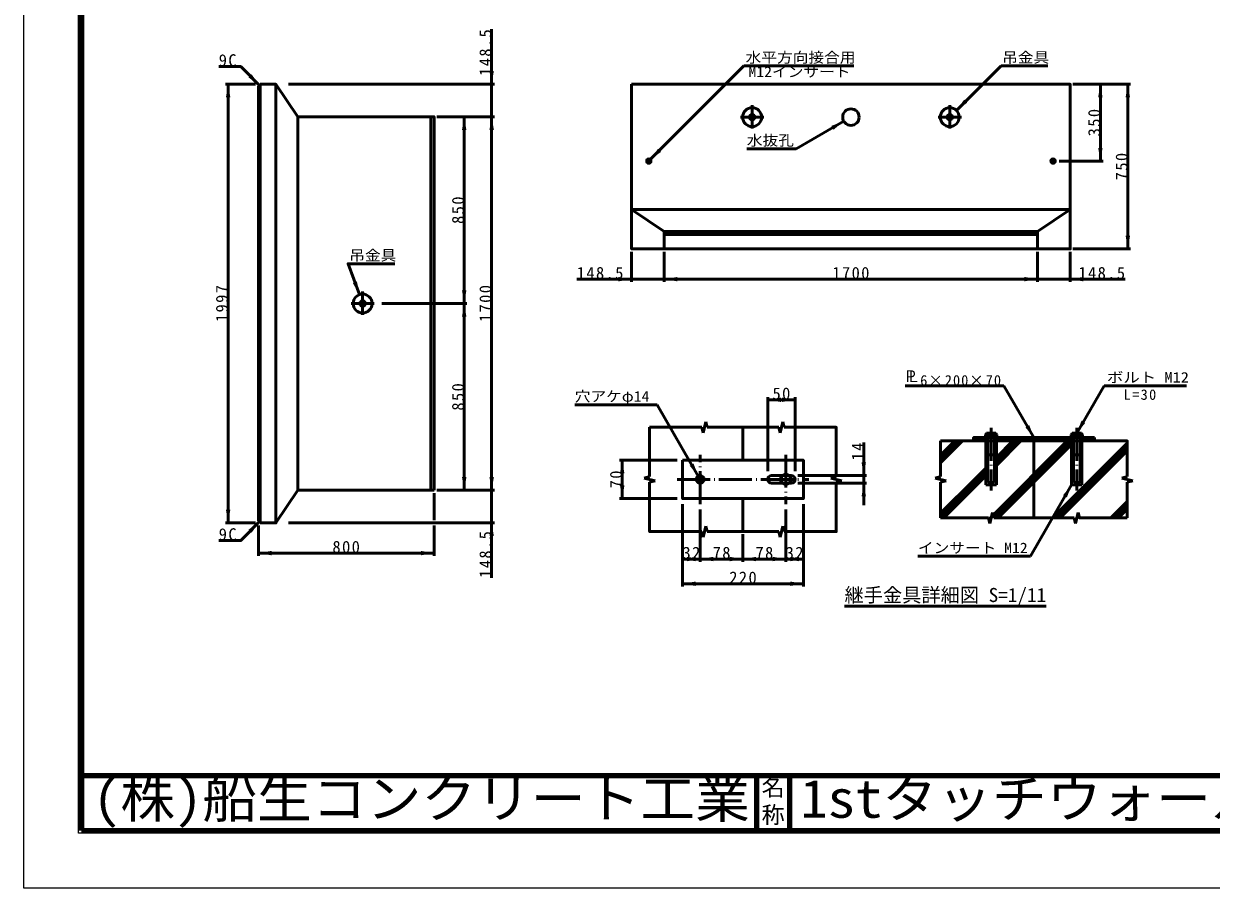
# Model space of a CAD drawing. Units: millimetres, scale not verified, with parts at other scales. Extents: x -2102 to 2102, y -1485 to 1485.
# Drawn here: x -2102 to 61, y -1485 to 89 of the extents above; entities that cross this region are included whole.
import ezdxf
from ezdxf.enums import TextEntityAlignment as Align

# ---------------------------------------------------------------- set-up
doc = ezdxf.new("R2010")
doc.units = ezdxf.units.MM
doc.header["$LTSCALE"] = 5
doc.linetypes.add('DASHED', pattern=[7.5, 6, -1.5])
doc.linetypes.add('LONG_DASHED_DOTTED', pattern=[15.25, 12, -1.5, 0.25, -1.5])
doc.layers.add('0-0_V-nasSTD', color=7, linetype='Continuous', lineweight=50)
doc.layers.add('0-1_0', color=7, linetype='Continuous', lineweight=100)
doc.styles.add('ＭＳ ゴシック', font='')
doc.styles.get('ＭＳ ゴシック').set_extended_font_data('MS Gothic')

msp = doc.modelspace()

# ---------------------------------------------------------------- linework, layer by layer
at = {"layer": '0-0_V-nasSTD', "lineweight": 100}
for p, q in [((-1997.5, 1380), (-1997.5, -1380)), ((-767.5, -1280), (-767.5, -1380)), ((-707.5, -1280), (-707.5, -1380)), ((-1997.5, -1380), (1997.5, -1380))]:
    msp.add_line(p, q, dxfattribs=at)
at = {"layer": '0-0_V-nasSTD'}
for p, q in [((-1250.181, -21.02), (-1250.181, 78.98)), ((-961.294, -158.333), (-790.584, 12.378)), ((-790.584, 12.378), (-590.584, 12.378)), ((-403.619, -68.857), (-322.384, 12.378)), ((-322.384, 12.378), (-237.384, 12.378)), ((-1680.181, -21.02), (-1735.181, -21.02)), ((-1730.181, -21.02), (-1730.181, -819.82)), ((-1671.581, -21.02), (-1675.181, -24.62)), ((-1671.581, -21.02), (-1671.581, -819.82)), ((-1643.181, -21.02), (-1603.181, -80.42)), ((-1620.181, -21.02), (-1245.181, -21.02)), ((-1250.181, -80.42), (-1250.181, -21.02)), ((-86.381, -21.02), (-191.381, -21.02)), ((-141.381, -21.02), (-141.381, -161.02)), ((-91.381, -21.02), (-91.381, -321.02)), ((-1675.181, -24.62), (-1675.181, -816.22)), ((-1361.181, -760.42), (-1361.181, -80.42)), ((-1350.181, -80.42), (-1245.181, -80.42)), ((-1300.181, -420.42), (-1300.181, -80.42)), ((-1250.181, -760.42), (-1250.181, -80.42)), ((-695.374, -138.52), (-608.772, -88.52)), ((-785.374, -138.52), (-695.374, -138.52)), ((-136.381, -161.02), (-216.381, -161.02)), ((-995.181, -249.02), (-196.381, -249.02)), ((-995.181, -249.02), (-935.781, -289.02)), ((-255.781, -289.02), (-196.381, -249.02)), ((-935.781, -289.02), (-255.781, -289.02)), ((-935.781, -321.02), (-935.781, -289.02)), ((-935.781, -295.02), (-255.781, -295.02)), ((-255.781, -321.02), (-255.781, -289.02)), ((-86.381, -321.02), (-191.381, -321.02)), ((-995.181, -326.02), (-995.181, -381.02)), ((-935.781, -326.02), (-935.781, -381.02)), ((-255.781, -326.02), (-255.781, -381.02)), ((-196.381, -326.02), (-196.381, -381.02)), ((-995.181, -376.02), (-1095.181, -376.02)), ((-935.781, -376.02), (-995.181, -376.02)), ((-196.381, -376.02), (-96.381, -376.02)), ((-1450.181, -420.42), (-1295.181, -420.42)), ((-1300.181, -760.42), (-1300.181, -420.42)), ((-496.999, -570.015), (-316.999, -570.015)), ((-316.999, -570.015), (-262.381, -664.618)), ((-134.381, -570.015), (-184.381, -656.618)), ((-134.381, -570.015), (15.619, -570.015)), ((-1098.881, -604.652), (-948.881, -604.652)), ((-873.881, -734.555), (-948.881, -604.652)), ((-747.381, -590.618), (-747.381, -725.618)), ((-747.381, -595.618), (-697.381, -595.618)), ((-697.381, -590.618), (-697.381, -725.618)), ((-962.381, -645.618), (-867.381, -645.618)), ((-962.381, -735.618), (-962.381, -645.618)), ((-867.381, -645.618), (-864.881, -655.618)), ((-859.881, -635.618), (-864.881, -655.618)), ((-859.881, -635.618), (-857.381, -645.618)), ((-857.381, -645.618), (-727.381, -645.618)), ((-792.381, -645.618), (-792.381, -705.618)), ((-727.381, -645.618), (-724.881, -655.618)), ((-719.881, -635.618), (-724.881, -655.618)), ((-719.881, -635.618), (-717.381, -645.618)), ((-371.321, -670.618), (-365.321, -664.618)), ((-364.25, -670.618), (-358.25, -664.618)), ((-357.179, -670.618), (-351.179, -664.618)), ((-348.881, -656.618), (-350.881, -658.618)), ((-329.881, -658.618), (-350.881, -658.618)), ((-350.108, -670.618), (-346.381, -666.89)), ((-331.881, -656.618), (-348.881, -656.618)), ((-346.381, -694.618), (-346.381, -664.618)), ((-329.966, -664.618), (-334.381, -669.032)), ((-334.381, -664.618), (-334.381, -694.618)), ((-331.881, -656.618), (-329.881, -658.618)), ((-328.895, -670.618), (-322.895, -664.618)), ((-321.824, -670.618), (-315.824, -664.618)), ((-314.753, -670.618), (-308.753, -664.618)), ((-307.682, -670.618), (-301.682, -664.618)), ((-300.611, -670.618), (-294.611, -664.618)), ((-293.54, -670.618), (-287.54, -664.618)), ((-286.469, -670.618), (-280.469, -664.618)), ((-279.397, -670.618), (-273.397, -664.618)), ((-272.326, -670.618), (-266.326, -664.618)), ((-265.255, -670.618), (-262.381, -667.743)), ((-259.255, -664.618), (-262.381, -667.743)), ((-258.184, -670.618), (-252.184, -664.618)), ((-251.113, -670.618), (-245.113, -664.618)), ((-244.042, -670.618), (-238.042, -664.618)), ((-236.971, -670.618), (-230.971, -664.618)), ((-229.9, -670.618), (-223.9, -664.618)), ((-222.829, -670.618), (-216.829, -664.618)), ((-215.758, -670.618), (-209.758, -664.618)), ((-208.687, -670.618), (-202.687, -664.618)), ((-201.616, -670.618), (-195.616, -664.618)), ((-192.881, -656.618), (-194.881, -658.618)), ((-173.881, -658.618), (-194.881, -658.618)), ((-194.545, -670.618), (-190.381, -666.454)), ((-175.881, -656.618), (-192.881, -656.618)), ((-190.381, -694.618), (-190.381, -664.618)), ((-174.402, -664.618), (-178.381, -668.596)), ((-178.381, -664.618), (-178.381, -694.618)), ((-175.881, -656.618), (-173.881, -658.618)), ((-173.331, -670.618), (-167.331, -664.618)), ((-166.26, -670.618), (-160.26, -664.618)), ((-159.189, -670.618), (-153.189, -664.618)), ((-152.381, -664.618), (-152.381, -670.618)), ((-572.381, -733.618), (-572.381, -673.618)), ((-432.381, -670.618), (-432.381, -735.618)), ((-406.677, -670.618), (-432.381, -696.322)), ((-399.606, -670.618), (-432.381, -703.393)), ((-392.535, -670.618), (-432.381, -710.464)), ((-349.881, -750.618), (-349.881, -670.618)), ((-201.616, -670.618), (-336.628, -805.63)), ((-194.545, -670.618), (-334.545, -810.618)), ((-330.881, -750.618), (-330.881, -670.618)), ((-300.611, -670.618), (-330.881, -700.888)), ((-293.54, -670.618), (-330.881, -707.959)), ((-286.469, -670.618), (-330.881, -715.03)), ((-327.474, -810.618), (-193.881, -677.025)), ((-262.381, -670.618), (-262.381, -810.618)), ((-228.479, -810.618), (-92.381, -674.52)), ((-221.408, -810.618), (-92.381, -681.591)), ((-214.336, -810.618), (-92.381, -688.662)), ((-193.881, -750.618), (-193.881, -670.618)), ((-174.881, -750.618), (-174.881, -670.618)), ((-1017.381, -705.618), (-912.381, -705.618)), ((-1012.381, -775.618), (-1012.381, -705.618)), ((-346.381, -744.618), (-346.381, -694.618)), ((-334.381, -744.618), (-334.381, -694.618)), ((-190.381, -744.618), (-190.381, -694.618)), ((-178.381, -744.618), (-178.381, -694.618)), ((-740.381, -733.618), (-720.443, -733.618)), ((-708.318, -733.618), (-704.381, -733.618)), ((-567.381, -733.618), (-692.381, -733.618)), ((-572.381, -747.618), (-572.381, -733.618)), ((-370.611, -740.618), (-349.881, -719.888)), ((-363.54, -740.618), (-349.881, -726.959)), ((-356.469, -740.618), (-349.881, -734.03)), ((-972.381, -738.118), (-962.381, -735.618)), ((-972.381, -738.118), (-952.381, -743.118)), ((-962.381, -745.618), (-952.381, -743.118)), ((-720.443, -747.618), (-740.381, -747.618)), ((-704.381, -747.618), (-708.318, -747.618)), ((-567.381, -747.618), (-692.381, -747.618)), ((-632.381, -738.118), (-622.381, -735.618)), ((-632.381, -738.118), (-612.381, -743.118)), ((-622.381, -745.618), (-612.381, -743.118)), ((-572.381, -787.618), (-572.381, -747.618)), ((-442.381, -738.118), (-432.381, -735.618)), ((-442.381, -738.118), (-422.381, -743.118)), ((-370.611, -740.618), (-432.381, -802.388)), ((-363.54, -740.618), (-432.381, -809.459)), ((-432.381, -745.618), (-422.381, -743.118)), ((-432.112, -745.55), (-432.381, -745.819)), ((-432.381, -745.618), (-432.381, -810.618)), ((-356.469, -740.618), (-426.469, -810.618)), ((-330.881, -750.618), (-349.881, -750.618)), ((-268.881, -880.521), (-193.881, -750.618)), ((-174.881, -750.618), (-193.881, -750.618)), ((-102.381, -738.118), (-92.381, -735.618)), ((-102.381, -738.118), (-82.381, -743.118)), ((-92.381, -745.618), (-82.381, -743.118)), ((-92.381, -745.618), (-92.381, -810.618)), ((-83.469, -743.39), (-83.034, -742.954)), ((-1603.181, -760.42), (-1643.181, -819.82)), ((-1355.181, -814.82), (-1355.181, -765.42)), ((-1350.181, -760.42), (-1245.181, -760.42)), ((-1250.181, -760.42), (-1250.181, -819.82)), ((-1017.381, -775.618), (-912.381, -775.618)), ((-792.381, -775.618), (-792.381, -835.618)), ((-902.381, -785.618), (-902.381, -935.618)), ((-870.381, -795.618), (-870.381, -890.618)), ((-714.381, -795.618), (-714.381, -890.618)), ((-682.381, -785.618), (-682.381, -935.618)), ((-122.413, -810.618), (-92.381, -780.586)), ((-115.342, -810.618), (-92.381, -787.657)), ((-108.27, -810.618), (-92.381, -794.728)), ((-1680.181, -819.82), (-1735.181, -819.82)), ((-1675.181, -816.22), (-1671.581, -819.82)), ((-1620.181, -819.82), (-1245.181, -819.82)), ((-1250.181, -819.82), (-1250.181, -919.82)), ((-432.381, -810.618), (-345.381, -810.618)), ((-345.381, -810.618), (-342.881, -820.618)), ((-344.628, -813.63), (-339.969, -808.971)), ((-337.881, -800.618), (-342.881, -820.618)), ((-337.881, -800.618), (-335.381, -810.618)), ((-335.381, -810.618), (-189.381, -810.618)), ((-189.381, -810.618), (-186.881, -820.618)), ((-181.881, -800.618), (-186.881, -820.618)), ((-1675.181, -879.82), (-1675.181, -824.82)), ((-1355.181, -879.82), (-1355.181, -824.82)), ((-867.381, -835.618), (-864.881, -845.618)), ((-859.881, -825.618), (-864.881, -845.618)), ((-859.881, -825.618), (-857.381, -835.618)), ((-727.381, -835.618), (-857.381, -835.618)), ((-792.381, -840.618), (-792.381, -890.618)), ((-727.381, -835.618), (-724.881, -845.618)), ((-719.881, -825.618), (-724.881, -845.618)), ((-719.881, -825.618), (-717.381, -835.618)), ((-1355.181, -874.82), (-1675.181, -874.82)), ((-902.381, -885.618), (-870.381, -885.618)), ((-870.381, -885.618), (-792.381, -885.618)), ((-792.381, -885.618), (-714.381, -885.618)), ((-682.381, -885.618), (-714.381, -885.618)), ((-268.881, -880.521), (-473.881, -880.521)), ((-902.381, -930.618), (-682.381, -930.618)), ((-607.38, -971.645), (-239.88, -971.645))]:
    msp.add_line(p, q, dxfattribs=at)
at = {"layer": '0-0_V-nasSTD', "linetype": 'LONG_DASHED_DOTTED'}
for p, q in [((-775.781, -59.22), (-775.781, -101.62)), ((-415.781, -59.22), (-415.781, -101.62)), ((-796.981, -81.02), (-754.581, -81.02)), ((-436.981, -81.02), (-394.581, -81.02)), ((-969.981, -161.02), (-957.981, -161.02)), ((-963.981, -167.02), (-963.981, -155.02)), ((-233.581, -161.02), (-221.581, -161.02)), ((-227.581, -167.02), (-227.581, -155.02)), ((-1485.181, -398.62), (-1485.181, -441.02)), ((-1506.381, -420.42), (-1463.981, -420.42)), ((-340.381, -646.618), (-340.381, -760.618)), ((-184.381, -646.618), (-184.381, -760.618)), ((-870.381, -785.618), (-870.381, -695.618)), ((-714.381, -695.618), (-714.381, -785.618)), ((-912.381, -740.618), (-672.381, -740.618))]:
    msp.add_line(p, q, dxfattribs=at)
at = {"layer": '0-0_V-nasSTD', "linetype": 'DASHED'}
for p, q in [((-720.443, -733.618), (-708.318, -733.618)), ((-708.318, -747.618), (-720.443, -747.618))]:
    msp.add_line(p, q, dxfattribs=at)
at = {"layer": '0-0_V-nasSTD', "lineweight": 18}
for points in [[(-2102.5, -1485), (-2102.5, 1485), (2102.5, 1485), (2102.5, -1485)], [(-2002.5, -1385), (-2002.5, 1385), (2002.5, 1385), (2002.5, -1385)]]:
    msp.add_lwpolyline(points, close=True, dxfattribs=at)
at = {"layer": '0-0_V-nasSTD'}
for points in [[(-1673.381, -22.82), (-1707.323, 11.122), (-1747.323, 11.122)], [(-1671.581, -819.82), (-1643.181, -819.82), (-1643.181, -21.02), (-1671.581, -21.02)], [(-1355.181, -760.42), (-1355.181, -80.42), (-1603.181, -80.42)], [(-1355.181, -760.42), (-1603.181, -760.42), (-1603.181, -80.42)], [(-1491.064, -404.257), (-1511.585, -347.875), (-1426.585, -347.875)], [(-935.781, -376.02), (-255.781, -376.02), (-196.381, -376.02)], [(-717.381, -645.618), (-622.381, -645.618), (-622.381, -735.618)], [(-152.381, -664.618), (-372.381, -664.618), (-372.381, -670.618)], [(-350.881, -658.618), (-350.881, -664.618), (-329.881, -664.618), (-329.881, -658.618)], [(-194.881, -658.618), (-194.881, -664.618), (-173.881, -664.618), (-173.881, -658.618)], [(-92.381, -735.618), (-92.381, -670.618), (-432.381, -670.618)], [(-723.474, -735.368), (-714.381, -730.118), (-705.287, -735.368), (-705.287, -745.868)], [(-705.287, -745.868), (-714.381, -751.118), (-723.474, -745.868), (-723.474, -735.368)], [(-867.381, -835.618), (-962.381, -835.618), (-962.381, -745.618)], [(-622.381, -745.618), (-622.381, -835.618), (-717.381, -835.618)], [(-1673.381, -818.02), (-1707.323, -851.961), (-1747.323, -851.961)], [(-181.881, -800.618), (-179.381, -810.618), (-92.381, -810.618)]]:
    msp.add_lwpolyline(points, dxfattribs=at)
for points in [[(-995.181, -21.02), (-995.181, -321.02), (-196.381, -321.02), (-196.381, -21.02)], [(-902.381, -705.618), (-902.381, -775.618), (-682.381, -775.618), (-682.381, -705.618)]]:
    msp.add_lwpolyline(points, close=True, dxfattribs=at)
for centre, radius in [((-775.781, -81.02), 17.2), ((-415.781, -81.02), 17.2), ((-775.781, -81.02), 5), ((-595.781, -81.02), 15), ((-415.781, -81.02), 5), ((-963.981, -161.02), 3.8), ((-963.981, -161.02), 2.4), ((-963.981, -161.02), 2), ((-227.581, -161.02), 3.8), ((-227.581, -161.02), 2.4), ((-227.581, -161.02), 2), ((-1485.181, -420.42), 17.2), ((-1485.181, -420.42), 5), ((-870.381, -740.618), 7), ((-714.381, -740.618), 8.5)]:
    msp.add_circle(centre, radius, dxfattribs=at)
for centre, radius, start, end in [((-340.381, -685.18), 28.562, 68.4314, 111.5686), ((-184.381, -685.18), 28.562, 68.4314, 111.5686), ((-340.381, -686.618), 10, 233.1301, 306.8699), ((-184.381, -686.618), 10, 233.1301, 306.8699), ((-740.381, -740.618), 7, 90, 270), ((-704.381, -740.618), 7, 270, 90), ((-340.381, -736.618), 10, 233.1301, 306.8699), ((-184.381, -736.618), 10, 233.1301, 306.8699)]:
    msp.add_arc(centre, radius, start, end, dxfattribs=at)
for points in [[(-1254.181, 2.98), (-1250.181, -21.02), (-1250.181, 2.98)], [(-1250.181, -21.02), (-1250.181, 2.98), (-1246.181, 2.98)], [(-1734.181, -45.02), (-1730.181, -45.02), (-1730.181, -21.02)], [(-1730.181, -45.02), (-1730.181, -21.02), (-1726.181, -45.02)], [(-1693.18, -8.677), (-1690.352, -5.849), (-1673.381, -22.82)], [(-1690.352, -5.849), (-1687.524, -3.021), (-1673.381, -22.82)], [(-145.381, -45.02), (-141.381, -45.02), (-141.381, -21.02)], [(-141.381, -45.02), (-141.381, -21.02), (-137.381, -45.02)], [(-95.381, -45.02), (-91.381, -45.02), (-91.381, -21.02)], [(-91.381, -45.02), (-91.381, -21.02), (-87.381, -45.02)], [(-403.619, -68.857), (-389.477, -49.058), (-386.649, -51.887)], [(-403.619, -68.857), (-386.649, -51.887), (-383.82, -54.715)], [(-1304.181, -104.42), (-1300.181, -104.42), (-1300.181, -80.42)], [(-1300.181, -104.42), (-1300.181, -80.42), (-1296.181, -104.42)], [(-1254.181, -104.42), (-1250.181, -104.42), (-1250.181, -80.42)], [(-1250.181, -104.42), (-1250.181, -80.42), (-1246.181, -104.42)], [(-631.556, -97.055), (-629.556, -100.52), (-608.772, -88.52)], [(-629.556, -100.52), (-627.556, -103.984), (-608.772, -88.52)], [(-961.294, -158.333), (-947.152, -138.534), (-944.324, -141.362)], [(-961.294, -158.333), (-944.324, -141.362), (-941.495, -144.19)], [(-145.381, -137.02), (-141.381, -161.02), (-141.381, -137.02)], [(-141.381, -161.02), (-141.381, -137.02), (-137.381, -137.02)], [(-95.381, -297.02), (-91.381, -321.02), (-91.381, -297.02)], [(-91.381, -321.02), (-91.381, -297.02), (-87.381, -297.02)], [(-1503.031, -383.072), (-1499.273, -381.704), (-1491.064, -404.257)], [(-1499.273, -381.704), (-1495.514, -380.336), (-1491.064, -404.257)], [(-1019.181, -376.02), (-1019.181, -372.02), (-995.181, -376.02)], [(-1019.181, -380.02), (-1019.181, -376.02), (-995.181, -376.02)], [(-935.781, -376.02), (-911.781, -376.02), (-911.781, -372.02)], [(-935.781, -376.02), (-911.781, -380.02), (-911.781, -376.02)], [(-279.781, -376.02), (-279.781, -372.02), (-255.781, -376.02)], [(-279.781, -380.02), (-279.781, -376.02), (-255.781, -376.02)], [(-196.381, -376.02), (-172.381, -376.02), (-172.381, -372.02)], [(-196.381, -376.02), (-172.381, -380.02), (-172.381, -376.02)], [(-1304.181, -396.42), (-1300.181, -420.42), (-1300.181, -396.42)], [(-1300.181, -420.42), (-1300.181, -396.42), (-1296.181, -396.42)], [(-1304.181, -444.42), (-1300.181, -444.42), (-1300.181, -420.42)], [(-1300.181, -444.42), (-1300.181, -420.42), (-1296.181, -444.42)], [(-747.381, -595.618), (-723.381, -595.618), (-723.381, -591.618)], [(-747.381, -595.618), (-723.381, -599.618), (-723.381, -595.618)], [(-721.381, -595.618), (-721.381, -591.618), (-697.381, -595.618)], [(-721.381, -599.618), (-721.381, -595.618), (-697.381, -595.618)], [(-277.845, -645.833), (-274.381, -643.833), (-262.381, -664.618)], [(-274.381, -643.833), (-270.916, -641.833), (-262.381, -664.618)], [(-184.381, -656.618), (-175.845, -633.833), (-172.381, -635.833)], [(-184.381, -656.618), (-172.381, -635.833), (-168.916, -637.833)], [(-1016.381, -729.618), (-1012.381, -729.618), (-1012.381, -705.618)], [(-1012.381, -729.618), (-1012.381, -705.618), (-1008.381, -729.618)], [(-889.345, -715.771), (-885.881, -713.771), (-873.881, -734.555)], [(-885.881, -713.771), (-882.416, -711.771), (-873.881, -734.555)], [(-576.381, -709.618), (-572.381, -733.618), (-572.381, -709.618)], [(-572.381, -733.618), (-572.381, -709.618), (-568.381, -709.618)], [(-1304.181, -736.42), (-1300.181, -760.42), (-1300.181, -736.42)], [(-1300.181, -760.42), (-1300.181, -736.42), (-1296.181, -736.42)], [(-1254.181, -736.42), (-1250.181, -760.42), (-1250.181, -736.42)], [(-1250.181, -760.42), (-1250.181, -736.42), (-1246.181, -736.42)], [(-1016.381, -751.618), (-1012.381, -775.618), (-1012.381, -751.618)], [(-1012.381, -775.618), (-1012.381, -751.618), (-1008.381, -751.618)], [(-576.381, -771.618), (-572.381, -771.618), (-572.381, -747.618)], [(-572.381, -771.618), (-572.381, -747.618), (-568.381, -771.618)], [(-209.345, -769.402), (-205.881, -771.402), (-193.881, -750.618)], [(-205.881, -771.402), (-202.416, -773.402), (-193.881, -750.618)], [(-1734.181, -795.82), (-1730.181, -819.82), (-1730.181, -795.82)], [(-1730.181, -819.82), (-1730.181, -795.82), (-1726.181, -795.82)], [(-1693.18, -832.162), (-1690.352, -834.99), (-1673.381, -818.02)], [(-1690.352, -834.99), (-1687.524, -837.819), (-1673.381, -818.02)], [(-1254.181, -843.82), (-1250.181, -843.82), (-1250.181, -819.82)], [(-1250.181, -843.82), (-1250.181, -819.82), (-1246.181, -843.82)], [(-1675.181, -874.82), (-1651.181, -874.82), (-1651.181, -870.82)], [(-1675.181, -874.82), (-1651.181, -878.82), (-1651.181, -874.82)], [(-1379.181, -874.82), (-1379.181, -870.82), (-1355.181, -874.82)], [(-1379.181, -878.82), (-1379.181, -874.82), (-1355.181, -874.82)], [(-902.381, -885.618), (-878.381, -885.618), (-878.381, -881.618)], [(-902.381, -885.618), (-878.381, -889.618), (-878.381, -885.618)], [(-894.381, -885.618), (-894.381, -881.618), (-870.381, -885.618)], [(-894.381, -889.618), (-894.381, -885.618), (-870.381, -885.618)], [(-870.381, -885.618), (-846.381, -885.618), (-846.381, -881.618)], [(-870.381, -885.618), (-846.381, -889.618), (-846.381, -885.618)], [(-816.381, -885.618), (-816.381, -881.618), (-792.381, -885.618)], [(-816.381, -889.618), (-816.381, -885.618), (-792.381, -885.618)], [(-792.381, -885.618), (-768.381, -885.618), (-768.381, -881.618)], [(-792.381, -885.618), (-768.381, -889.618), (-768.381, -885.618)], [(-738.381, -885.618), (-738.381, -881.618), (-714.381, -885.618)], [(-738.381, -889.618), (-738.381, -885.618), (-714.381, -885.618)], [(-714.381, -885.618), (-690.381, -885.618), (-690.381, -881.618)], [(-714.381, -885.618), (-690.381, -889.618), (-690.381, -885.618)], [(-706.381, -885.618), (-706.381, -881.618), (-682.381, -885.618)], [(-706.381, -889.618), (-706.381, -885.618), (-682.381, -885.618)], [(-902.381, -930.618), (-878.381, -930.618), (-878.381, -926.618)], [(-706.381, -930.618), (-706.381, -926.618), (-682.381, -930.618)], [(-902.381, -930.618), (-878.381, -934.618), (-878.381, -930.618)], [(-706.381, -934.618), (-706.381, -930.618), (-682.381, -930.618)]]:
    msp.add_solid(points, dxfattribs=at)
at = {"layer": '0-1_0'}
msp.add_line((-1997.5, -1280), (1997.5, -1280), dxfattribs=at)

# ---------------------------------------------------------------- texts
at = {"layer": '0-0_V-nasSTD', "style": 'ＭＳ ゴシック'}
for s, height, width, p in [('水平方向接合用', 19.06, 1.1, (-787.584, 12.378)), ('吊金具', 19.06, 1.1, (-320.384, 12.378)), ('M12インサート', 19.06, 1.1, (-782.334, -13.622)), ('水抜孔', 19.06, 1.1, (-785.374, -138.52)), ('吊金具', 19.06, 1.1, (-1509.585, -347.875)), ('Ｐ', 21.63, 0.9, (-500.122, -570.015)), ('Ｌ', 21.63, 0.9, (-495.499, -570.015)), ('ボルト M12', 19.06, 1.15, (-129.381, -570.015)), ('穴アケφ14', 19.06, 1.1, (-1098.881, -604.652)), ('インサート M12', 19.06, 1.1, (-473.881, -880.521)), ('(株)船生コンクリート工業', 69.65, 1.05, (-1976.5, -1377.45)), ('1stタッチウォール標準型', 69.65, 1.05, (-687.75, -1377.53))]:
    msp.add_text(s, height=height, dxfattribs=dict(at, width=width)).set_placement(p, align=Align.BOTTOM_LEFT)
for s, height, p in [('継手金具詳細図 S=1/11', 25.66, (-607.38, -971.645)), ('名', 30.79, (-758.518, -1326.001)), ('称', 30.79, (-758.524, -1375.99))]:
    msp.add_text(s, height=height, dxfattribs=at).set_placement(p, align=Align.BOTTOM_LEFT)
at = {"layer": '0-0_V-nasSTD', "char_height": 21.99, "attachment_point": 7, "rotation": 90, "style": 'ＭＳ ゴシック'}
for s, insert in [('\\T1.17;148.5', (-1250.181, -6.02)), ('\\T1.17;350', (-141.381, -116.02)), ('\\T1.17;750', (-91.381, -196.02)), ('\\T1.17;850', (-1300.181, -275.42)), ('\\T1.17;1997', (-1730.181, -454.17)), ('\\T1.17;1700', (-1250.181, -454.17)), ('\\T1.17;850', (-1300.181, -615.42)), ('\\T1.17;14', (-572.381, -706.118)), ('\\T1.17;70', (-1012.381, -756.868)), ('\\T1.17;148.5', (-1250.181, -919.82))]:
    msp.add_mtext(s, dxfattribs=dict(at, insert=insert))
at = {"layer": '0-0_V-nasSTD', "attachment_point": 7, "style": 'ＭＳ ゴシック'}
for s, insert, char_height in [('\\T1.17;9C', (-1747.323, 11.122), 21.99), ('\\T1.17;148.5', (-1095.181, -376.02), 21.99), ('\\T1.17;1700', (-629.531, -376.02), 21.99), ('\\T1.17;148.5', (-181.381, -376.02), 21.99), ('\\T1.15;6×200×70', (-469.499, -570.015), 19.06), ('\\T1.17;50', (-738.631, -595.618), 21.99), ('\\T1.19;L=30', (-98.911, -596.015), 19.06), ('\\T1.17;9C', (-1747.323, -851.961), 21.99), ('\\T1.17;800', (-1540.181, -874.82), 21.99), ('\\T1.17;32', (-902.631, -885.618), 21.99), ('\\T1.17;78', (-847.631, -885.618), 21.99), ('\\T1.17;78', (-769.631, -885.618), 21.99), ('\\T1.17;32', (-714.631, -885.618), 21.99), ('\\T1.17;220', (-817.381, -930.618), 21.99)]:
    msp.add_mtext(s, dxfattribs=dict(at, insert=insert, char_height=char_height))

doc.saveas('drawing.dxf')
